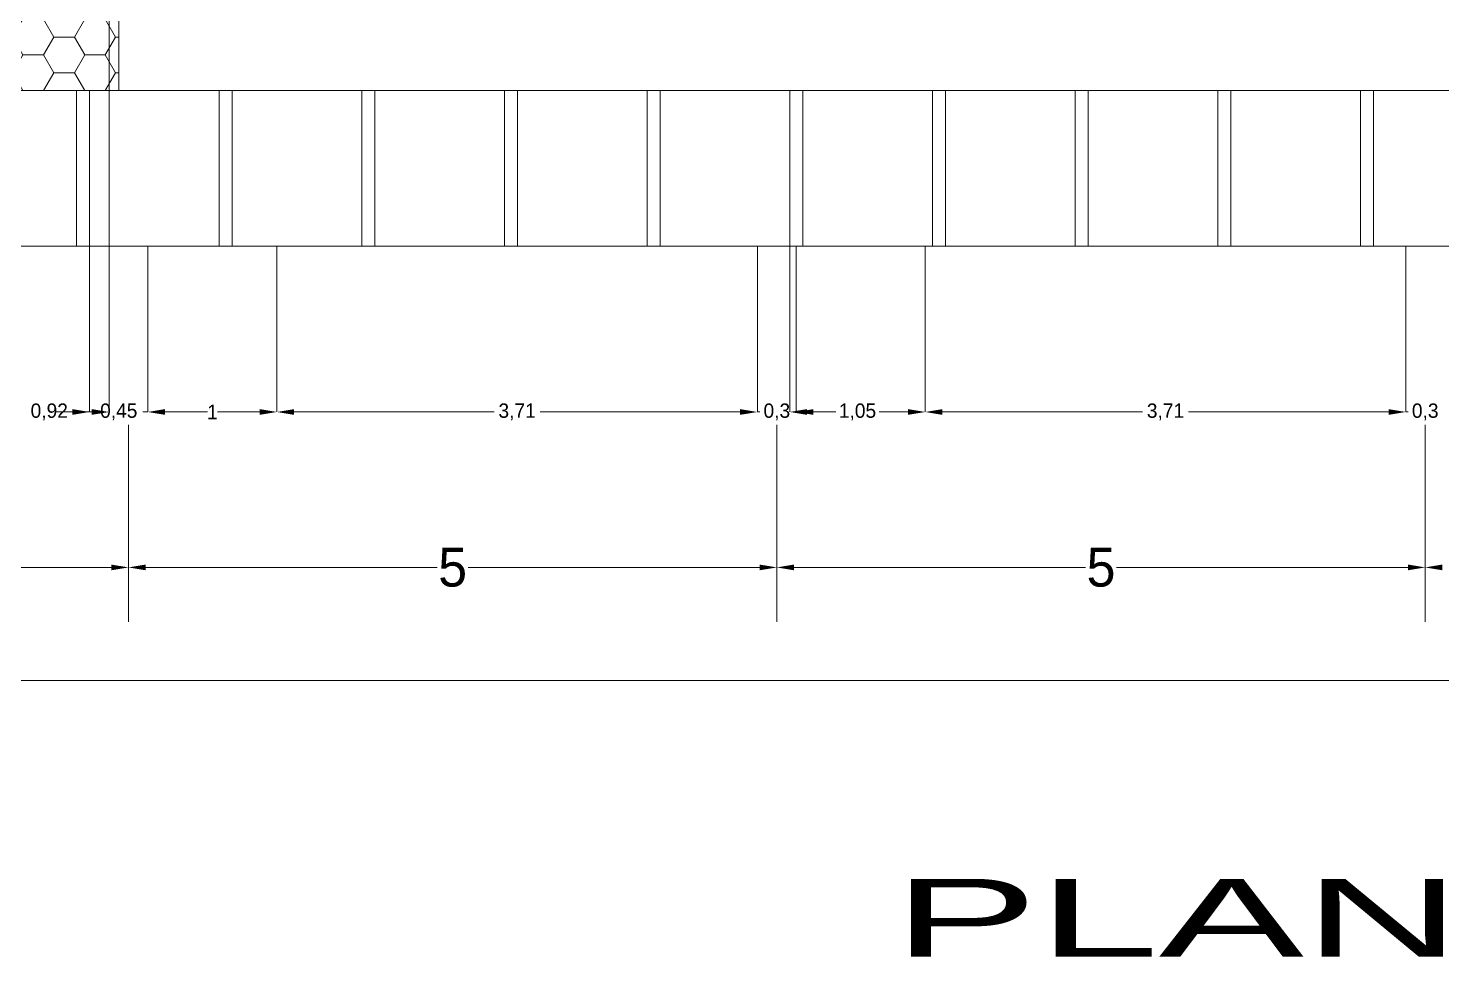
# Model space of a CAD drawing. Header units: millimetres. Extents: x 78.3 to 128, y 45 to 95.8.
# Drawn here: x 87.22 to 98.12, y 44.97 to 52.13 of the extents above; entities that cross this region are included whole.
import ezdxf

# ---------------------------------------------------------------- set-up
doc = ezdxf.new("R2010")
doc.units = ezdxf.units.MM
doc.header["$LTSCALE"] = 0.025
doc.layers.add('MURO CARGA', color=6, linetype='Continuous', lineweight=50)
doc.layers.add('PISOS', color=3, linetype='Continuous', lineweight=18)
doc.styles.add('EST2', font='arial.ttf', dxfattribs={"width": 2, "height": 0.2})

msp = doc.modelspace()

# ---------------------------------------------------------------- hatches: boundary and pattern name
at = {"layer": 'PISOS', "linetype": 'Continuous'}
h = msp.add_hatch(dxfattribs=at)
h.set_pattern_fill('HONEY', color=0, scale=0.05, style=0)
h.set_pattern_definition([(0, (82.895, 51.65402), (0.238125, 0.1374815), [0.15875, -0.3175]), (120, (82.895, 51.65402), (-0.238125, 0.1374815), [0.15875, -0.3175]), (60, (82.895, 51.65402), (3e-08, 0.274963), [-0.3175, 0.15875])])
h.paths.add_polyline_path([(87.92, 55.882, -0.168529), (87.856, 55.957, -0.016145), (86.92, 56.502), (86.92, 54.654), (87.92, 54.654)])
h.paths.add_polyline_path([(86.92, 54.654), (86.92, 54.154), (87.92, 54.154), (87.92, 54.654)])
h.paths.add_polyline_path([(86.92, 51.654), (87.92, 51.654), (87.92, 54.154), (86.92, 54.154)])

# ---------------------------------------------------------------- linework, layer by layer
at = {"layer": 'MURO CARGA', "color": 1, "linetype": 'Continuous', "lineweight": 13}
for p, q in [((87.845, 56.012), (87.845, 49.175)), ((87.695, 50.454), (87.695, 49.175)), ((88.145, 50.454), (88.145, 49.175)), ((88.145, 50.454), (88.145, 49.175)), ((89.14, 50.454), (89.14, 49.175)), ((89.14, 50.454), (89.14, 49.175)), ((92.845, 50.454), (92.845, 49.175)), ((92.845, 50.454), (92.845, 49.175)), ((93.095, 50.454), (93.095, 49.175)), ((93.145, 50.454), (93.145, 49.175)), ((94.14, 50.454), (94.14, 49.175)), ((94.14, 50.454), (94.14, 49.175)), ((97.845, 50.454), (97.845, 49.175)), ((97.845, 50.454), (97.845, 49.175)), ((87.562, 49.175), (87.43, 49.175)), ((87.712, 49.175), (87.57, 49.175)), ((87.695, 49.175), (87.734, 49.175)), ((88.145, 49.175), (88.106, 49.175)), ((88.277, 49.175), (88.604, 49.175)), ((88.277, 49.175), (88.41, 49.175)), ((89.007, 49.175), (88.681, 49.175)), ((89.272, 49.175), (90.816, 49.175)), ((92.712, 49.175), (91.169, 49.175)), ((92.712, 49.175), (92.58, 49.175)), ((92.845, 49.175), (92.864, 49.175)), ((93.145, 49.175), (93.125, 49.175)), ((93.227, 49.175), (93.45, 49.175)), ((93.277, 49.175), (93.41, 49.175)), ((94.007, 49.175), (93.785, 49.175)), ((94.272, 49.175), (95.816, 49.175)), ((97.712, 49.175), (96.169, 49.175)), ((97.712, 49.175), (97.58, 49.175)), ((97.845, 49.175), (97.864, 49.175)), ((87.995, 49.075), (87.995, 47.557)), ((87.995, 49.075), (87.995, 47.557)), ((92.995, 49.075), (92.995, 47.557)), ((92.995, 49.075), (92.995, 47.557)), ((97.995, 49.075), (97.995, 47.557)), ((97.995, 49.075), (97.995, 47.557)), ((87.862, 47.976), (87.07, 47.976)), ((88.127, 47.976), (90.375, 47.976)), ((92.862, 47.976), (90.615, 47.976)), ((93.127, 47.976), (95.375, 47.976)), ((97.862, 47.976), (95.615, 47.976)), ((83.395, 47.104), (101.383, 47.104))]:
    msp.add_line(p, q, dxfattribs=at)
at = {"layer": 'MURO CARGA', "color": 1, "linetype": 'Continuous'}
for points in [[(87.562, 49.197), (87.562, 49.153), (87.695, 49.175)], [(87.712, 49.197), (87.712, 49.153), (87.845, 49.175)], [(88.277, 49.197), (88.277, 49.153), (88.145, 49.175)], [(88.277, 49.197), (88.277, 49.153), (88.145, 49.175)], [(89.007, 49.197), (89.007, 49.153), (89.14, 49.175)], [(89.272, 49.197), (89.272, 49.153), (89.14, 49.175)], [(92.712, 49.197), (92.712, 49.153), (92.845, 49.175)], [(92.712, 49.197), (92.712, 49.153), (92.845, 49.175)], [(93.227, 49.197), (93.227, 49.153), (93.095, 49.175)], [(93.277, 49.197), (93.277, 49.153), (93.145, 49.175)], [(94.007, 49.197), (94.007, 49.153), (94.14, 49.175)], [(94.272, 49.197), (94.272, 49.153), (94.14, 49.175)], [(97.712, 49.197), (97.712, 49.153), (97.845, 49.175)], [(97.712, 49.197), (97.712, 49.153), (97.845, 49.175)], [(87.862, 47.998), (87.862, 47.954), (87.995, 47.976)], [(88.127, 47.998), (88.127, 47.954), (87.995, 47.976)], [(92.862, 47.998), (92.862, 47.954), (92.995, 47.976)], [(93.127, 47.998), (93.127, 47.954), (92.995, 47.976)], [(97.862, 47.998), (97.862, 47.954), (97.995, 47.976)], [(98.127, 47.998), (98.127, 47.954), (97.995, 47.976)]]:
    msp.add_solid(points, dxfattribs=at)
at = {"layer": 'PISOS', "color": 0, "linetype": 'Continuous'}
msp.add_line((87.92, 55.882), (87.92, 51.654), dxfattribs=at)
at = {"layer": 'PISOS'}
for p, q in [((82.895, 51.654), (118.495, 51.654)), ((82.895, 50.454), (118.992, 50.454))]:
    msp.add_line(p, q, dxfattribs=at)
at = {"layer": 'PISOS', "linetype": 'Continuous'}
for p, q in [((87.595, 51.654), (87.595, 50.454)), ((87.595, 51.654), (87.595, 50.454)), ((87.695, 51.654), (87.695, 50.454)), ((88.695, 51.654), (88.695, 50.454)), ((88.695, 51.654), (88.695, 50.454)), ((88.795, 51.654), (88.795, 50.454)), ((89.795, 51.654), (89.795, 50.454)), ((89.795, 51.654), (89.795, 50.454)), ((89.795, 51.654), (89.795, 50.454)), ((89.895, 51.654), (89.895, 50.454)), ((90.895, 51.654), (90.895, 50.454)), ((90.995, 51.654), (90.995, 50.454)), ((91.995, 51.654), (91.995, 50.454)), ((91.995, 51.654), (91.995, 50.454)), ((91.995, 51.654), (91.995, 50.454)), ((92.095, 51.654), (92.095, 50.454)), ((93.095, 51.654), (93.095, 50.454)), ((93.095, 51.654), (93.095, 50.454)), ((93.095, 51.654), (93.095, 50.454)), ((93.195, 51.654), (93.195, 50.454)), ((94.195, 51.654), (94.195, 50.454)), ((94.295, 51.654), (94.295, 50.454)), ((95.295, 51.654), (95.295, 50.454)), ((95.295, 51.654), (95.295, 50.454)), ((95.395, 51.654), (95.395, 50.454)), ((96.395, 51.654), (96.395, 50.454)), ((96.495, 51.654), (96.495, 50.454)), ((97.495, 51.654), (97.495, 50.454)), ((97.495, 51.654), (97.495, 50.454)), ((97.595, 51.654), (97.595, 50.454))]:
    msp.add_line(p, q, dxfattribs=at)

# ---------------------------------------------------------------- texts
at = {"ltscale": 0.025, "style": 'EST2', "width": 2}
msp.add_text('PLANTA BAIXA TÉRREO', height=0.6, dxfattribs=at).set_placement((93.891, 44.974))
at = {"layer": 'MURO CARGA', "color": 1, "linetype": 'Continuous', "attachment_point": 5}
for s, insert, char_height in [('0,92', (87.384, 49.175), 0.1105), ('0,45', (87.92, 49.175), 0.1105), ('1', (88.642, 49.175), 0.111), ('3,71', (90.992, 49.175), 0.1105), ('0,3', (92.995, 49.175), 0.1105), ('1,05', (93.617, 49.175), 0.1105), ('3,71', (95.992, 49.175), 0.1105), ('0,3', (97.995, 49.175), 0.1105), ('5', (90.495, 47.976), 0.3), ('5', (95.495, 47.976), 0.3)]:
    msp.add_mtext(s, dxfattribs=dict(at, insert=insert, char_height=char_height))

doc.saveas('drawing.dxf')
